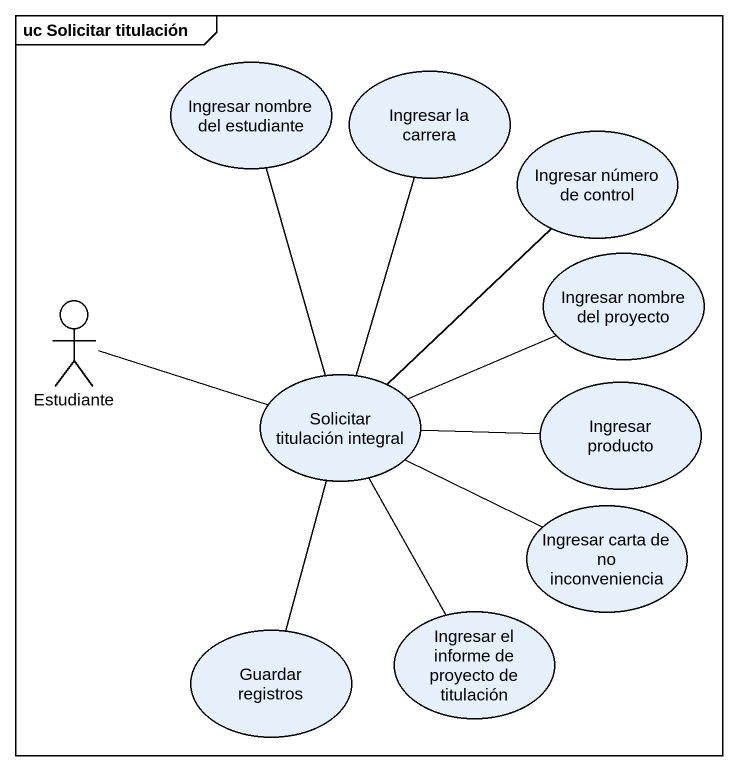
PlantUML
@startuml
mainframe uc Solicitar titulación
usecase "Ingresar nombre del estudiante" as Ingresar_nombre_del
usecase "Ingresar la carrera" as Ingresar_la_carrera
usecase "Ingresar número de control" as Ingresar_número_de_control
usecase "Ingresar nombre del proyecto" as Ingresar_nombre_del_proyecto
actor Estudiante
usecase "Solicitar titulación integral" as Solicitar_titulación
usecase "Ingresar producto" as Ingresar_producto
usecase "Ingresar carta de no inconveniencia" as Ingresar_carta_de_no
usecase "Guardar registros" as Guardar_registros
usecase "Ingresar el informe de proyecto de titulación" as Ingresar_el_informe_de
Estudiante -right- Solicitar_titulación
Solicitar_titulación -up- Ingresar_nombre_del
Solicitar_titulación -up- Ingresar_la_carrera
Solicitar_titulación -up- Ingresar_número_de_control
Solicitar_titulación -right- Ingresar_nombre_del_proyecto
Solicitar_titulación -right- Ingresar_producto
Solicitar_titulación -right- Ingresar_carta_de_no
Solicitar_titulación -- Guardar_registros
Solicitar_titulación -- Ingresar_el_informe_de
@enduml
